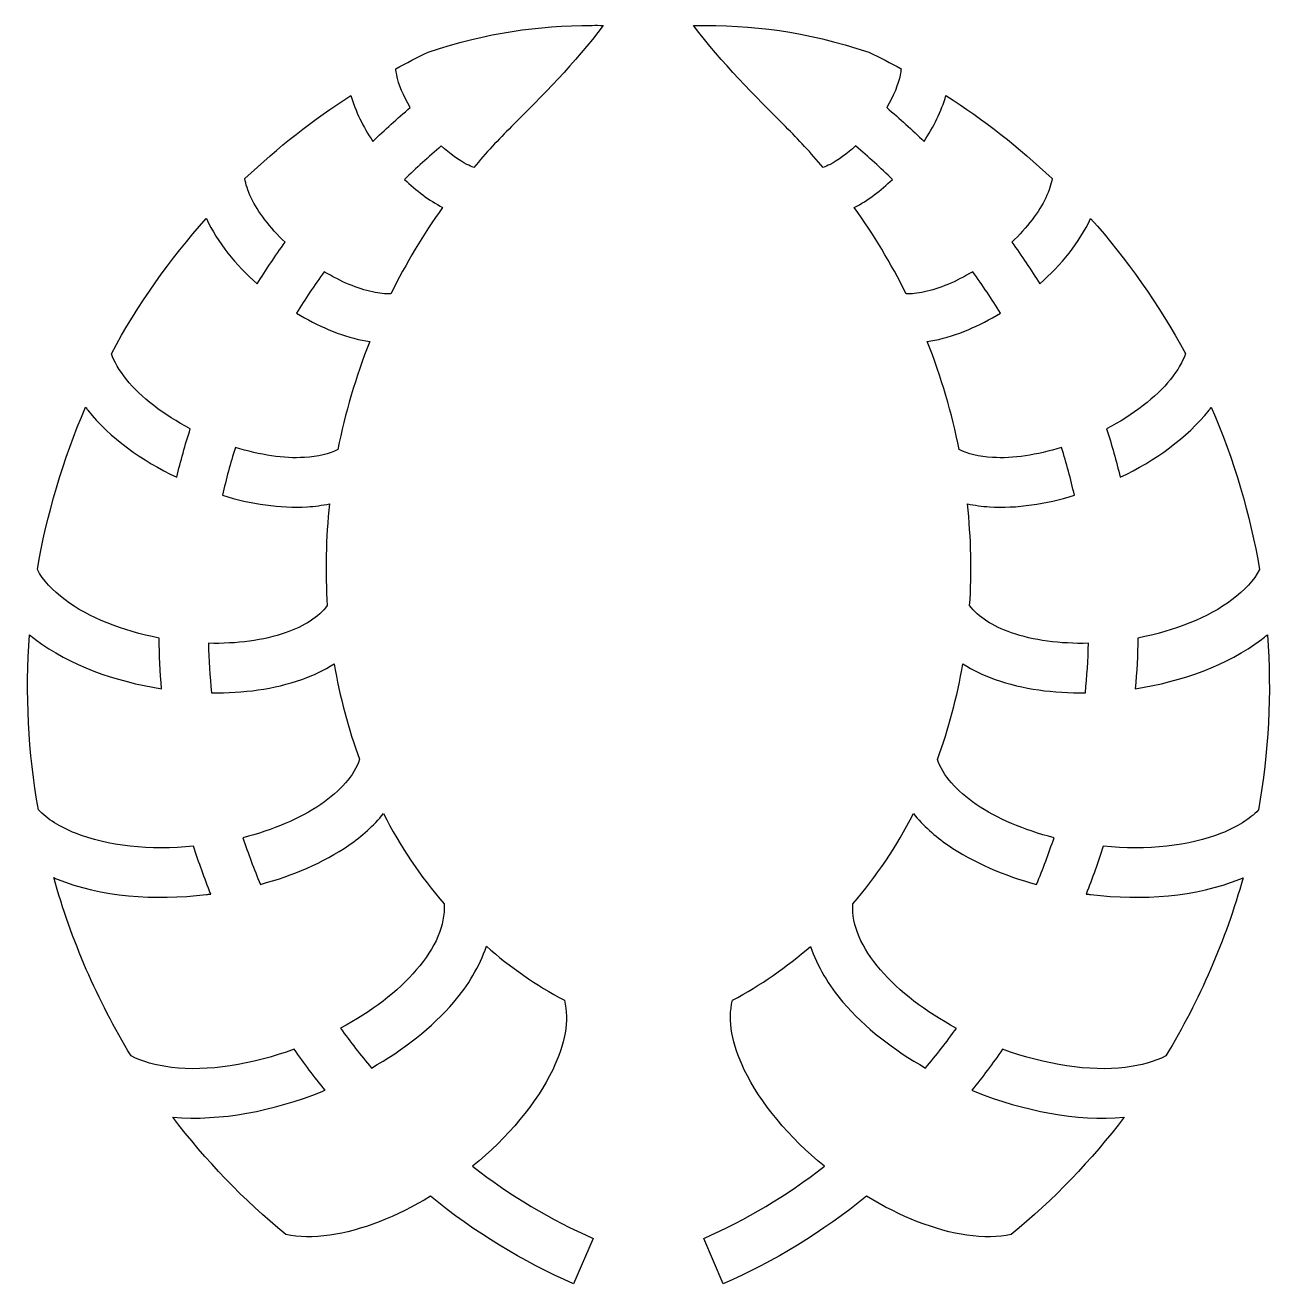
# Model space of a CAD drawing. Header units: centimetres. Extents: x -9.9 to 9.9, y -10.1 to 10.
import ezdxf

# ---------------------------------------------------------------- set-up
doc = ezdxf.new("R2010")
doc.units = ezdxf.units.CM
doc.header["$MEASUREMENT"] = 0
doc.layers.add('Layer 1', color=7, linetype='Continuous')

msp = doc.modelspace()

# ---------------------------------------------------------------- linework, layer by layer
at = {"layer": 'Layer 1'}
for points, knots in [([(-0.91058, 9.99908), (-1.79585, 9.99048), (-2.54552, 9.89311), (-3.52373, 9.57082), (-3.52373, 9.57082), (-3.69746, 9.48691), (-3.86934, 9.39844), (-4.0389, 9.30592), (-4.0389, 9.30592), (-4.03544, 9.2764), (-4.03047, 9.24486), (-4.02313, 9.20708), (-4.02313, 9.20708), (-3.99467, 9.06034), (-3.91737, 8.87564), (-3.80833, 8.68917), (-3.80833, 8.68917), (-4.0158, 8.51206), (-4.21415, 8.33218), (-4.40395, 8.14891), (-4.40395, 8.14891), (-4.55744, 8.38083), (-4.67973, 8.62752), (-4.75319, 8.88158), (-4.75319, 8.88158), (-5.35311, 8.49562), (-5.91884, 8.05357), (-6.44117, 7.5559), (-6.44117, 7.5559), (-6.43046, 7.46878), (-6.39791, 7.36985), (-6.34233, 7.25018), (-6.34233, 7.25018), (-6.23851, 7.02669), (-6.04462, 6.77275), (-5.80207, 6.54125), (-5.80207, 6.54125), (-5.9602, 6.3221), (-6.10791, 6.10119), (-6.2461, 5.8771), (-6.2461, 5.8771), (-6.5899, 6.18113), (-6.87807, 6.53387), (-7.05657, 6.91814), (-7.05657, 6.91814), (-7.05682, 6.91865), (-7.05762, 6.9189), (-7.05784, 6.91941), (-7.05784, 6.91941), (-7.63535, 6.27468), (-8.14525, 5.55521), (-8.56937, 4.76498), (-8.56937, 4.76498), (-8.5256, 4.63519), (-8.44565, 4.50071), (-8.32943, 4.35511), (-8.32943, 4.35511), (-8.10198, 4.07005), (-7.73275, 3.7877), (-7.31217, 3.56716), (-7.31217, 3.56716), (-7.39469, 3.3101), (-7.46684, 3.05263), (-7.52828, 2.79363), (-7.52828, 2.79363), (-8.08599, 3.06085), (-8.59167, 3.42109), (-8.94491, 3.86364), (-8.94491, 3.86364), (-8.95743, 3.87937), (-8.96836, 3.89636), (-8.9805, 3.91239), (-8.9805, 3.91239), (-9.34694, 3.06545), (-9.60079, 2.19742), (-9.74872, 1.32437), (-9.74872, 1.32437), (-9.66152, 1.15207), (-9.51384, 0.99386), (-9.30722, 0.83817), (-9.30722, 0.83817), (-8.93964, 0.56104), (-8.39251, 0.34329), (-7.81026, 0.23196), (-7.81026, 0.23196), (-7.80689, -0.03851), (-7.79276, -0.30779), (-7.76944, -0.57581), (-7.76944, -0.57581), (-8.51383, -0.46056), (-9.23393, -0.20326), (-9.7817, 0.20957), (-9.7817, 0.20957), (-9.8129, 0.2331), (-9.84369, 0.25832), (-9.87388, 0.28336), (-9.87388, 0.28336), (-9.94346, -0.65656), (-9.89442, -1.59413), (-9.73291, -2.50774), (-9.73291, -2.50774), (-9.58912, -2.65794), (-9.39219, -2.7793), (-9.14121, -2.88059), (-9.14121, -2.88059), (-8.64047, -3.08287), (-7.9487, -3.1551), (-7.25951, -3.08882), (-7.25951, -3.08882), (-7.17711, -3.34562), (-7.08578, -3.59931), (-6.98668, -3.84911), (-6.98668, -3.84911), (-7.01004, -3.85219), (-7.03323, -3.85565), (-7.05659, -3.85839), (-7.05659, -3.85839), (-7.8873, -3.95639), (-8.73504, -3.89394), (-9.43642, -3.61065), (-9.43642, -3.61065), (-9.45371, -3.60365), (-9.47074, -3.59555), (-9.48786, -3.5883), (-9.48786, -3.5883), (-9.20896, -4.58629), (-8.79449, -5.543), (-8.25571, -6.43063), (-8.25571, -6.43063), (-8.07709, -6.52348), (-7.86228, -6.58286), (-7.61012, -6.61381), (-7.61012, -6.61381), (-7.04785, -6.6828), (-6.33412, -6.57143), (-5.65585, -6.32391), (-5.65585, -6.32391), (-5.49928, -6.54816), (-5.33609, -6.7671), (-5.16565, -6.97878), (-5.16565, -6.97878), (-5.181, -6.98502), (-5.19635, -6.99109), (-5.21178, -6.99725), (-5.21178, -6.99725), (-5.99345, -7.30887), (-6.83086, -7.47409), (-7.59161, -7.40573), (-7.59161, -7.40573), (-7.07084, -8.09117), (-6.46792, -8.72032), (-5.79028, -9.27824), (-5.79028, -9.27824), (-5.58281, -9.32277), (-5.34899, -9.32399), (-5.08662, -9.28752), (-5.08662, -9.28752), (-4.5906, -9.21853), (-4.02323, -8.99403), (-3.48685, -8.66816), (-3.48685, -8.66816), (-2.78298, -9.23861), (-2.01603, -9.7119), (-1.20451, -10.06367), (-1.20451, -10.06367), (-1.20451, -10.06367), (-0.89091, -9.34024), (-0.89091, -9.34024), (-0.89091, -9.34024), (-1.56589, -9.04759), (-2.21148, -8.65779), (-2.81352, -8.1899), (-2.81352, -8.1899), (-2.2537, -7.73044), (-1.78799, -7.17711), (-1.53794, -6.65077), (-1.53794, -6.65077), (-1.34258, -6.23963), (-1.27186, -5.87248), (-1.34945, -5.54247), (-1.34945, -5.54247), (-1.80166, -5.30253), (-2.21727, -5.01305), (-2.59467, -4.6833), (-2.59467, -4.6833), (-2.70279, -5.00306), (-2.88394, -5.30443), (-3.11123, -5.57148), (-3.11123, -5.57148), (-3.45987, -5.98102), (-3.91706, -6.33527), (-4.42771, -6.62306), (-4.42771, -6.62306), (-4.59765, -6.41909), (-4.7616, -6.20787), (-4.91791, -5.99054), (-4.91791, -5.99054), (-4.43059, -5.72725), (-4.00258, -5.4029), (-3.71078, -5.06016), (-3.71078, -5.06016), (-3.4038, -4.6995), (-3.24875, -4.35469), (-3.26802, -4.00596), (-3.26802, -4.00596), (-3.64374, -3.57096), (-3.96674, -3.0883), (-4.23392, -2.56829), (-4.23392, -2.56829), (-4.3907, -2.75805), (-4.57843, -2.92722), (-4.78607, -3.07034), (-4.78607, -3.07034), (-5.19257, -3.35063), (-5.67834, -3.5573), (-6.19608, -3.69497), (-6.19608, -3.69497), (-6.29728, -3.45073), (-6.39018, -3.20329), (-6.47409, -2.95176), (-6.47409, -2.95176), (-5.99827, -2.83082), (-5.56136, -2.64722), (-5.23283, -2.4207), (-5.23283, -2.4207), (-4.91514, -2.20172), (-4.7067, -1.9668), (-4.61482, -1.70123), (-4.61482, -1.70123), (-4.79488, -1.21512), (-4.93095, -0.70522), (-5.02069, -0.17922), (-5.02069, -0.17922), (-5.18063, -0.28076), (-5.35466, -0.36442), (-5.5359, -0.42826), (-5.5359, -0.42826), (-5.97546, -0.5831), (-6.46887, -0.64812), (-6.97362, -0.64176), (-6.97362, -0.64176), (-7.00052, -0.37998), (-7.01697, -0.11635), (-7.02372, 0.14762), (-7.02372, 0.14762), (-6.5721, 0.1375), (-6.14022, 0.19443), (-5.79819, 0.31503), (-5.79819, 0.31503), (-5.49171, 0.42298), (-5.26923, 0.56268), (-5.13008, 0.74852), (-5.13008, 0.74852), (-5.16478, 1.28047), (-5.15361, 1.82401), (-5.09449, 2.37199), (-5.09449, 2.37199), (-5.21003, 2.34656), (-5.32802, 2.33058), (-5.44634, 2.32324), (-5.44634, 2.32324), (-5.88236, 2.29625), (-6.34511, 2.36802), (-6.79837, 2.50772), (-6.79837, 2.50772), (-6.74144, 2.763), (-6.67338, 3.01719), (-6.59407, 3.27067), (-6.59407, 3.27067), (-6.20343, 3.14944), (-5.8143, 3.09011), (-5.49505, 3.10988), (-5.49505, 3.10988), (-5.27223, 3.12367), (-5.09639, 3.16525), (-4.96006, 3.23904), (-4.96006, 3.23904), (-4.84507, 3.81387), (-4.67838, 4.38989), (-4.45404, 4.95865), (-4.45404, 4.95865), (-4.49326, 4.96455), (-4.53277, 4.97046), (-4.57127, 4.97847), (-4.57127, 4.97847), (-4.9286, 5.05311), (-5.28526, 5.20702), (-5.61893, 5.41196), (-5.61893, 5.41196), (-5.48302, 5.63419), (-5.33628, 5.85337), (-5.17878, 6.07088), (-5.17878, 6.07088), (-4.91422, 5.9133), (-4.64325, 5.79788), (-4.41056, 5.74931), (-4.41056, 5.74931), (-4.29755, 5.7257), (-4.20086, 5.71558), (-4.11665, 5.71768), (-4.11665, 5.71768), (-3.87536, 6.20683), (-3.59841, 6.66756), (-3.29184, 7.09602), (-3.29184, 7.09602), (-3.50985, 7.21072), (-3.71352, 7.36442), (-3.89927, 7.54279), (-3.89927, 7.54279), (-3.7131, 7.72327), (-3.51757, 7.90156), (-3.31284, 8.07647), (-3.31284, 8.07647), (-3.1755, 7.95068), (-3.03381, 7.84737), (-2.90562, 7.78264), (-2.90562, 7.78264), (-2.86514, 7.76223), (-2.82913, 7.74713), (-2.79493, 7.73389), (-2.79493, 7.73389), (-2.60256, 7.96147), (-2.4015, 8.17931), (-2.19404, 8.38488), (-2.19404, 8.38488), (-1.70848, 8.87753), (-1.18209, 9.39122), (-0.7314, 9.99907), (-0.7314, 9.99907), (-0.7917, 9.99928), (-0.85158, 9.9997), (-0.91061, 9.99907), (-0.91061, 9.99907), (-0.91061, 9.99907), (-0.91058, 9.99908), (-0.91058, 9.99908)], [0, 0, 0, 0, 0.01176471, 0.01176471, 0.01176471, 0.01176471, 0.02352941, 0.02352941, 0.02352941, 0.02352941, 0.03529412, 0.03529412, 0.03529412, 0.03529412, 0.04705882, 0.04705882, 0.04705882, 0.04705882, 0.05882353, 0.05882353, 0.05882353, 0.05882353, 0.07058824, 0.07058824, 0.07058824, 0.07058824, 0.08235294, 0.08235294, 0.08235294, 0.08235294, 0.09411765, 0.09411765, 0.09411765, 0.09411765, 0.10588235, 0.10588235, 0.10588235, 0.10588235, 0.11764706, 0.11764706, 0.11764706, 0.11764706, 0.12941176, 0.12941176, 0.12941176, 0.12941176, 0.14117647, 0.14117647, 0.14117647, 0.14117647, 0.15294118, 0.15294118, 0.15294118, 0.15294118, 0.16470588, 0.16470588, 0.16470588, 0.16470588, 0.17647059, 0.17647059, 0.17647059, 0.17647059, 0.18823529, 0.18823529, 0.18823529, 0.18823529, 0.2, 0.2, 0.2, 0.2, 0.21176471, 0.21176471, 0.21176471, 0.21176471, 0.22352941, 0.22352941, 0.22352941, 0.22352941, 0.23529412, 0.23529412, 0.23529412, 0.23529412, 0.24705882, 0.24705882, 0.24705882, 0.24705882, 0.25882353, 0.25882353, 0.25882353, 0.25882353, 0.27058824, 0.27058824, 0.27058824, 0.27058824, 0.28235294, 0.28235294, 0.28235294, 0.28235294, 0.29411765, 0.29411765, 0.29411765, 0.29411765, 0.30588235, 0.30588235, 0.30588235, 0.30588235, 0.31764706, 0.31764706, 0.31764706, 0.31764706, 0.32941176, 0.32941176, 0.32941176, 0.32941176, 0.34117647, 0.34117647, 0.34117647, 0.34117647, 0.35294118, 0.35294118, 0.35294118, 0.35294118, 0.36470588, 0.36470588, 0.36470588, 0.36470588, 0.37647059, 0.37647059, 0.37647059, 0.37647059, 0.38823529, 0.38823529, 0.38823529, 0.38823529, 0.4, 0.4, 0.4, 0.4, 0.41176471, 0.41176471, 0.41176471, 0.41176471, 0.42352941, 0.42352941, 0.42352941, 0.42352941, 0.43529412, 0.43529412, 0.43529412, 0.43529412, 0.44705882, 0.44705882, 0.44705882, 0.44705882, 0.45882353, 0.45882353, 0.45882353, 0.45882353, 0.47058824, 0.47058824, 0.47058824, 0.47058824, 0.48235294, 0.48235294, 0.48235294, 0.48235294, 0.49411765, 0.49411765, 0.49411765, 0.49411765, 0.50588235, 0.50588235, 0.50588235, 0.50588235, 0.51764706, 0.51764706, 0.51764706, 0.51764706, 0.52941176, 0.52941176, 0.52941176, 0.52941176, 0.54117647, 0.54117647, 0.54117647, 0.54117647, 0.55294118, 0.55294118, 0.55294118, 0.55294118, 0.56470588, 0.56470588, 0.56470588, 0.56470588, 0.57647059, 0.57647059, 0.57647059, 0.57647059, 0.58823529, 0.58823529, 0.58823529, 0.58823529, 0.6, 0.6, 0.6, 0.6, 0.61176471, 0.61176471, 0.61176471, 0.61176471, 0.62352941, 0.62352941, 0.62352941, 0.62352941, 0.63529412, 0.63529412, 0.63529412, 0.63529412, 0.64705882, 0.64705882, 0.64705882, 0.64705882, 0.65882353, 0.65882353, 0.65882353, 0.65882353, 0.67058824, 0.67058824, 0.67058824, 0.67058824, 0.68235294, 0.68235294, 0.68235294, 0.68235294, 0.69411765, 0.69411765, 0.69411765, 0.69411765, 0.70588235, 0.70588235, 0.70588235, 0.70588235, 0.71764706, 0.71764706, 0.71764706, 0.71764706, 0.72941176, 0.72941176, 0.72941176, 0.72941176, 0.74117647, 0.74117647, 0.74117647, 0.74117647, 0.75294118, 0.75294118, 0.75294118, 0.75294118, 0.76470588, 0.76470588, 0.76470588, 0.76470588, 0.77647059, 0.77647059, 0.77647059, 0.77647059, 0.78823529, 0.78823529, 0.78823529, 0.78823529, 0.8, 0.8, 0.8, 0.8, 0.81176471, 0.81176471, 0.81176471, 0.81176471, 0.82352941, 0.82352941, 0.82352941, 0.82352941, 0.83529412, 0.83529412, 0.83529412, 0.83529412, 0.84705882, 0.84705882, 0.84705882, 0.84705882, 0.85882353, 0.85882353, 0.85882353, 0.85882353, 0.87058824, 0.87058824, 0.87058824, 0.87058824, 0.88235294, 0.88235294, 0.88235294, 0.88235294, 0.89411765, 0.89411765, 0.89411765, 0.89411765, 0.90588235, 0.90588235, 0.90588235, 0.90588235, 0.91764706, 0.91764706, 0.91764706, 0.91764706, 0.92941176, 0.92941176, 0.92941176, 0.92941176, 0.94117647, 0.94117647, 0.94117647, 0.94117647, 0.95294118, 0.95294118, 0.95294118, 0.95294118, 0.96470588, 0.96470588, 0.96470588, 0.96470588, 0.97647059, 0.97647059, 0.97647059, 0.97647059, 1, 1, 1, 1]), ([(0.70762, 9.99908), (1.1584, 9.39119), (1.68609, 8.8775), (2.17169, 8.38489), (2.17169, 8.38489), (2.3789, 8.17953), (2.57903, 7.96123), (2.77132, 7.73382), (2.77132, 7.73382), (2.80548, 7.7471), (2.84145, 7.7622), (2.88197, 7.78261), (2.88197, 7.78261), (3.01003, 7.8473), (3.15155, 7.95086), (3.28914, 8.07652), (3.28914, 8.07652), (3.49391, 7.90152), (3.6894, 7.72324), (3.87553, 7.5428), (3.87553, 7.5428), (3.68999, 7.36409), (3.48653, 7.20934), (3.26806, 7.09477), (3.26806, 7.09477), (3.57462, 6.66634), (3.85306, 6.20671), (4.0943, 5.71773), (4.0943, 5.71773), (4.17796, 5.71579), (4.27444, 5.72587), (4.38682, 5.74936), (4.38682, 5.74936), (4.61959, 5.79794), (4.89052, 5.91339), (5.15512, 6.07089), (5.15512, 6.07089), (5.31262, 5.8533), (5.45936, 5.63411), (5.59527, 5.41197), (5.59527, 5.41197), (5.26197, 5.20703), (4.90625, 5.05304), (4.54896, 4.97848), (4.54896, 4.97848), (4.51, 4.97026), (4.46998, 4.96456), (4.43034, 4.95866), (4.43034, 4.95866), (4.65488, 4.38939), (4.82402, 3.81304), (4.93901, 3.23766), (4.93901, 3.23766), (5.07496, 3.16484), (5.24996, 3.1236), (5.47138, 3.10989), (5.47138, 3.10989), (5.7903, 3.09007), (6.1798, 3.1497), (6.5704, 3.27068), (6.5704, 3.27068), (6.64968, 3.01725), (6.71773, 2.76298), (6.77462, 2.50769), (6.77462, 2.50769), (6.32131, 2.36795), (5.85865, 2.29613), (5.42263, 2.32316), (5.42263, 2.32316), (5.30426, 2.3305), (5.18636, 2.34648), (5.07078, 2.37191), (5.07078, 2.37191), (5.1299, 1.82394), (5.14103, 1.28039), (5.10637, 0.74844), (5.10637, 0.74844), (5.24552, 0.56261), (5.468, 0.4229), (5.77448, 0.31495), (5.77448, 0.31495), (6.11617, 0.19452), (6.54839, 0.13763), (6.99997, 0.14754), (6.99997, 0.14754), (6.99322, -0.11643), (6.97678, -0.38007), (6.94987, -0.64184), (6.94987, -0.64184), (6.44512, -0.64817), (5.95175, -0.58314), (5.51224, -0.4283), (5.51224, -0.4283), (5.33134, -0.36463), (5.15794, -0.2805), (4.99821, -0.17926), (4.99821, -0.17926), (4.90848, -0.70568), (4.77274, -1.21617), (4.59239, -1.70258), (4.59239, -1.70258), (4.68495, -1.96761), (4.8933, -2.20214), (5.2104, -2.4207), (5.2104, -2.4207), (5.53868, -2.64706), (5.97503, -2.83087), (6.45043, -2.95181), (6.45043, -2.95181), (6.36652, -3.20322), (6.27345, -3.45087), (6.17233, -3.69502), (6.17233, -3.69502), (5.65463, -3.55734), (5.16856, -3.35051), (4.76232, -3.07039), (4.76232, -3.07039), (4.55468, -2.92727), (4.367, -2.75809), (4.21021, -2.56834), (4.21021, -2.56834), (3.94278, -3.08882), (3.62041, -3.57202), (3.24431, -4.00732), (3.24431, -4.00732), (3.22546, -4.35563), (3.38051, -4.70006), (3.68707, -5.06025), (3.68707, -5.06025), (3.97862, -5.40278), (4.40696, -5.72743), (4.89413, -5.9906), (4.89413, -5.9906), (4.73786, -6.20793), (4.57517, -6.41915), (4.40523, -6.62312), (4.40523, -6.62312), (3.89407, -6.33524), (3.43621, -5.98132), (3.08748, -5.57154), (3.08748, -5.57154), (2.86007, -5.30445), (2.67887, -5.00312), (2.57092, -4.68336), (2.57092, -4.68336), (2.19326, -5.01328), (1.77808, -5.30251), (1.32557, -5.54253), (1.32557, -5.54253), (1.2484, -5.87254), (1.32009, -6.23965), (1.51533, -6.65079), (1.51533, -6.65079), (1.76539, -7.17713), (2.23117, -7.73046), (2.79091, -8.18992), (2.79091, -8.18992), (2.189, -8.65782), (1.54333, -9.04762), (0.86835, -9.34026), (0.86835, -9.34026), (0.86835, -9.34026), (1.1807, -10.06364), (1.1807, -10.06364), (1.1807, -10.06364), (1.99243, -9.71175), (2.75905, -9.23749), (3.46304, -8.66683), (3.46304, -8.66683), (3.99933, -8.99304), (4.56645, -9.21851), (5.06281, -9.28754), (5.06281, -9.28754), (5.32623, -9.32423), (5.56107, -9.32338), (5.76912, -9.27826), (5.76912, -9.27826), (6.44642, -8.7205), (7.0485, -8.09098), (7.56914, -7.40579), (7.56914, -7.40579), (6.80801, -7.47452), (5.97013, -7.30923), (5.18791, -6.99727), (5.18791, -6.99727), (5.17256, -6.99116), (5.15721, -6.98504), (5.14186, -6.97884), (5.14186, -6.97884), (5.3123, -6.76716), (5.47549, -6.54822), (5.63206, -6.32397), (5.63206, -6.32397), (6.31054, -6.57175), (7.02373, -6.68282), (7.58625, -6.61383), (7.58625, -6.61383), (7.83841, -6.58288), (8.05326, -6.52351), (8.23197, -6.43065), (8.23197, -6.43065), (8.77045, -5.54335), (9.18509, -4.58719), (9.46399, -3.58958), (9.46399, -3.58958), (9.44742, -3.59666), (9.43068, -3.60392), (9.41394, -3.61066), (9.41394, -3.61066), (8.71256, -3.89394), (7.86477, -3.95644), (7.03406, -3.8584), (7.03406, -3.8584), (7.01032, -3.85562), (6.98666, -3.85224), (6.96292, -3.84912), (6.96292, -3.84912), (7.06201, -3.59932), (7.15331, -3.34563), (7.23575, -3.08883), (7.23575, -3.08883), (7.92536, -3.15533), (8.61759, -3.08301), (9.11876, -2.8806), (9.11876, -2.8806), (9.36911, -2.77952), (9.56574, -2.6588), (9.70911, -2.50902), (9.70911, -2.50902), (9.87087, -1.59461), (9.92113, -0.65616), (9.85143, 0.28461), (9.85143, 0.28461), (9.82082, 0.25922), (9.78965, 0.23346), (9.75782, 0.20955), (9.75782, 0.20955), (9.21018, -0.20327), (8.49004, -0.46063), (7.74569, -0.57587), (7.74569, -0.57587), (7.76897, -0.30789), (7.78314, -0.03857), (7.78651, 0.2319), (7.78651, 0.2319), (8.36898, 0.34314), (8.9156, 0.56081), (9.28347, 0.83806), (9.28347, 0.83806), (9.49009, 0.99379), (9.63777, 1.152), (9.72497, 1.32426), (9.72497, 1.32426), (9.57709, 2.19739), (9.32311, 3.06538), (8.95667, 3.91236), (8.95667, 3.91236), (8.94453, 3.89634), (8.93365, 3.87938), (8.92108, 3.86366), (8.92108, 3.86366), (8.56788, 3.42106), (8.0622, 3.06087), (7.50453, 2.79365), (7.50453, 2.79365), (7.44313, 3.05222), (7.37073, 3.3092), (7.28838, 3.56587), (7.28838, 3.56587), (7.70922, 3.78653), (8.07789, 4.06978), (8.30568, 4.35517), (8.30568, 4.35517), (8.42181, 4.50078), (8.50176, 4.63525), (8.54545, 4.76504), (8.54545, 4.76504), (8.12141, 5.5551), (7.61135, 6.27347), (7.03398, 6.91826), (7.03398, 6.91826), (6.85553, 6.53398), (6.56634, 6.18129), (6.22225, 5.87722), (6.22225, 5.87722), (6.08402, 6.1013), (5.93635, 6.32222), (5.77822, 6.54137), (5.77822, 6.54137), (6.02077, 6.77287), (6.21466, 7.02672), (6.31848, 7.25034), (6.31848, 7.25034), (6.37406, 7.37001), (6.40767, 7.4689), (6.41863, 7.55606), (6.41863, 7.55606), (5.89625, 8.05364), (5.32918, 8.49573), (4.72921, 8.88169), (4.72921, 8.88169), (4.65571, 8.62763), (4.53355, 8.38099), (4.38006, 8.14902), (4.38006, 8.14902), (4.1906, 8.33186), (3.99262, 8.51124), (3.7857, 8.68793), (3.7857, 8.68793), (3.89466, 8.87465), (3.97069, 9.06015), (3.99924, 9.20719), (3.99924, 9.20719), (4.00658, 9.24497), (4.01147, 9.27651), (4.01505, 9.30599), (4.01505, 9.30599), (3.84553, 9.39846), (3.67475, 9.4871), (3.50102, 9.57089), (3.50102, 9.57089), (2.4577, 9.91464), (1.67262, 10.00185), (0.70739, 9.99911), (0.70739, 9.99911), (0.70739, 9.99911), (0.70762, 9.99908), (0.70762, 9.99908)], [0, 0, 0, 0, 0.01204819, 0.01204819, 0.01204819, 0.01204819, 0.02409639, 0.02409639, 0.02409639, 0.02409639, 0.03614458, 0.03614458, 0.03614458, 0.03614458, 0.04819277, 0.04819277, 0.04819277, 0.04819277, 0.06024096, 0.06024096, 0.06024096, 0.06024096, 0.07228916, 0.07228916, 0.07228916, 0.07228916, 0.08433735, 0.08433735, 0.08433735, 0.08433735, 0.09638554, 0.09638554, 0.09638554, 0.09638554, 0.10843373, 0.10843373, 0.10843373, 0.10843373, 0.12048193, 0.12048193, 0.12048193, 0.12048193, 0.13253012, 0.13253012, 0.13253012, 0.13253012, 0.14457831, 0.14457831, 0.14457831, 0.14457831, 0.15662651, 0.15662651, 0.15662651, 0.15662651, 0.1686747, 0.1686747, 0.1686747, 0.1686747, 0.18072289, 0.18072289, 0.18072289, 0.18072289, 0.19277108, 0.19277108, 0.19277108, 0.19277108, 0.20481928, 0.20481928, 0.20481928, 0.20481928, 0.21686747, 0.21686747, 0.21686747, 0.21686747, 0.22891566, 0.22891566, 0.22891566, 0.22891566, 0.24096386, 0.24096386, 0.24096386, 0.24096386, 0.25301205, 0.25301205, 0.25301205, 0.25301205, 0.26506024, 0.26506024, 0.26506024, 0.26506024, 0.27710843, 0.27710843, 0.27710843, 0.27710843, 0.28915663, 0.28915663, 0.28915663, 0.28915663, 0.30120482, 0.30120482, 0.30120482, 0.30120482, 0.31325301, 0.31325301, 0.31325301, 0.31325301, 0.3253012, 0.3253012, 0.3253012, 0.3253012, 0.3373494, 0.3373494, 0.3373494, 0.3373494, 0.34939759, 0.34939759, 0.34939759, 0.34939759, 0.36144578, 0.36144578, 0.36144578, 0.36144578, 0.37349398, 0.37349398, 0.37349398, 0.37349398, 0.38554217, 0.38554217, 0.38554217, 0.38554217, 0.39759036, 0.39759036, 0.39759036, 0.39759036, 0.40963855, 0.40963855, 0.40963855, 0.40963855, 0.42168675, 0.42168675, 0.42168675, 0.42168675, 0.43373494, 0.43373494, 0.43373494, 0.43373494, 0.44578313, 0.44578313, 0.44578313, 0.44578313, 0.45783133, 0.45783133, 0.45783133, 0.45783133, 0.46987952, 0.46987952, 0.46987952, 0.46987952, 0.48192771, 0.48192771, 0.48192771, 0.48192771, 0.4939759, 0.4939759, 0.4939759, 0.4939759, 0.5060241, 0.5060241, 0.5060241, 0.5060241, 0.51807229, 0.51807229, 0.51807229, 0.51807229, 0.53012048, 0.53012048, 0.53012048, 0.53012048, 0.54216867, 0.54216867, 0.54216867, 0.54216867, 0.55421687, 0.55421687, 0.55421687, 0.55421687, 0.56626506, 0.56626506, 0.56626506, 0.56626506, 0.57831325, 0.57831325, 0.57831325, 0.57831325, 0.59036145, 0.59036145, 0.59036145, 0.59036145, 0.60240964, 0.60240964, 0.60240964, 0.60240964, 0.61445783, 0.61445783, 0.61445783, 0.61445783, 0.62650602, 0.62650602, 0.62650602, 0.62650602, 0.63855422, 0.63855422, 0.63855422, 0.63855422, 0.65060241, 0.65060241, 0.65060241, 0.65060241, 0.6626506, 0.6626506, 0.6626506, 0.6626506, 0.6746988, 0.6746988, 0.6746988, 0.6746988, 0.68674699, 0.68674699, 0.68674699, 0.68674699, 0.69879518, 0.69879518, 0.69879518, 0.69879518, 0.71084337, 0.71084337, 0.71084337, 0.71084337, 0.72289157, 0.72289157, 0.72289157, 0.72289157, 0.73493976, 0.73493976, 0.73493976, 0.73493976, 0.74698795, 0.74698795, 0.74698795, 0.74698795, 0.75903614, 0.75903614, 0.75903614, 0.75903614, 0.77108434, 0.77108434, 0.77108434, 0.77108434, 0.78313253, 0.78313253, 0.78313253, 0.78313253, 0.79518072, 0.79518072, 0.79518072, 0.79518072, 0.80722892, 0.80722892, 0.80722892, 0.80722892, 0.81927711, 0.81927711, 0.81927711, 0.81927711, 0.8313253, 0.8313253, 0.8313253, 0.8313253, 0.84337349, 0.84337349, 0.84337349, 0.84337349, 0.85542169, 0.85542169, 0.85542169, 0.85542169, 0.86746988, 0.86746988, 0.86746988, 0.86746988, 0.87951807, 0.87951807, 0.87951807, 0.87951807, 0.89156627, 0.89156627, 0.89156627, 0.89156627, 0.90361446, 0.90361446, 0.90361446, 0.90361446, 0.91566265, 0.91566265, 0.91566265, 0.91566265, 0.92771084, 0.92771084, 0.92771084, 0.92771084, 0.93975904, 0.93975904, 0.93975904, 0.93975904, 0.95180723, 0.95180723, 0.95180723, 0.95180723, 0.96385542, 0.96385542, 0.96385542, 0.96385542, 0.97590361, 0.97590361, 0.97590361, 0.97590361, 1, 1, 1, 1])]:
    msp.add_open_spline(points, degree=3, knots=knots, dxfattribs=at)

doc.saveas('drawing.dxf')
